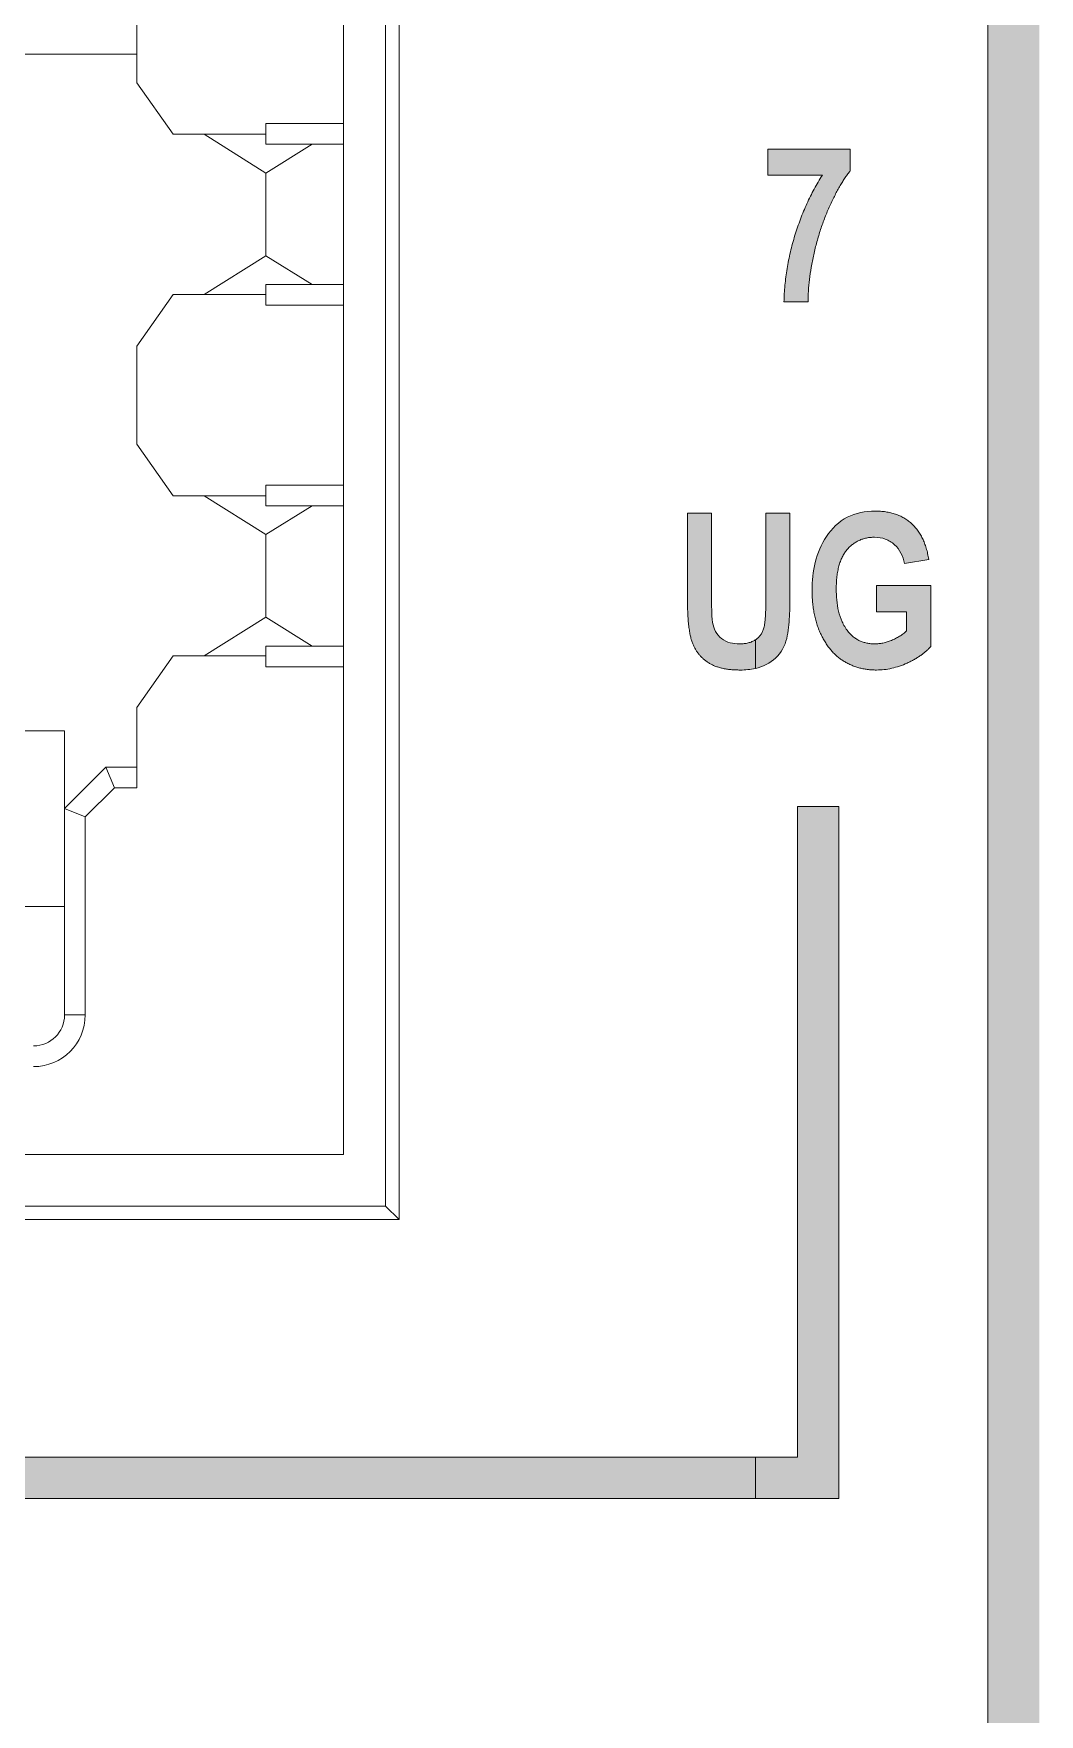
# Model space of a CAD drawing. Extents: x 222 to 1672, y 144 to 807.
# Drawn here: x 461.47 to 471.21, y 394.12 to 410.39 of the extents above; entities that cross this region are included whole.
import ezdxf

# ---------------------------------------------------------------- set-up
doc = ezdxf.new("R2010")
doc.units = 0
doc.header["$LTSCALE"] = 2
doc.header["$MEASUREMENT"] = 0
doc.layers.get('0').update_dxf_attribs({"linetype": 'CONTINUOUS'})
doc.layers.add('DIM', color=7, linetype='CONTINUOUS')

msp = doc.modelspace()

# ---------------------------------------------------------------- hatches: boundary and pattern name
at = {"layer": 'DIM', "lineweight": 5}
for points in [[(470.71272, 463.32772), (470.71272, 393.826), (468.46272, 391.576), (468.46272, 390.86889), (471.21272, 393.61889), (471.21272, 463.53483), (468.46272, 466.28483), (468.46272, 465.57772)], [(468.87038, 402.90584), (468.87038, 396.60584), (468.46272, 396.60584), (468.46272, 396.20584), (469.27038, 396.20584), (469.27038, 402.90584)], [(460.62655, 394.40584), (460.62655, 396.20584), (468.46272, 396.20584), (468.46272, 396.60584), (452.46272, 396.60584), (452.46272, 396.20584), (460.22655, 396.20584), (460.22655, 394.40584)]]:
    msp.add_hatch(color=256, dxfattribs=at).paths.add_polyline_path(points, flags=0)
h = msp.add_hatch(color=256, dxfattribs=at)
edge = h.paths.add_edge_path(flags=0)
edge.add_line((468.73922, 407.78881), (468.97298, 407.78881))
edge.add_spline(control_points=[(468.97298, 407.78881), (468.97364, 407.82414), (468.975, 407.89677), (468.98601, 408.00855), (469.00352, 408.12603), (469.02725, 408.24786), (469.0573, 408.3706), (469.09317, 408.49105), (469.1348, 408.60756), (469.17464, 408.70099), (469.20789, 408.77285), (469.23329, 408.82308), (469.25775, 408.87064), (469.2829, 408.91458), (469.30723, 408.95592), (469.33248, 408.99341), (469.35657, 409.02856), (469.37373, 409.05006), (469.38207, 409.06052)], knot_values=[0, 0, 0, 0, 0.15628056, 0.32126988, 0.49640789, 0.68162147, 0.87017598, 1.05521708, 1.23737432, 1.41719611, 1.50434855, 1.58765373, 1.66615383, 1.74092471, 1.81159097, 1.8783185, 1.94083072, 2, 2, 2, 2], weights=[1, 1, 1, 1, 1, 1, 1, 1, 1, 1, 1, 1, 1, 1, 1, 1, 1, 1, 1], degree=3, periodic=0)
edge.add_line((469.38207, 409.06052), (469.38207, 409.26933))
edge.add_line((469.38207, 409.26933), (468.58337, 409.26933))
edge.add_line((468.58337, 409.26933), (468.58337, 409.01608))
edge.add_line((468.58337, 409.01608), (469.11148, 409.01608))
edge.add_spline(control_points=[(469.11148, 409.01608), (469.09769, 408.99418), (469.07005, 408.95028), (469.03193, 408.88209), (468.99522, 408.8124), (468.96084, 408.74064), (468.92897, 408.6667), (468.89869, 408.5911), (468.87122, 408.51328), (468.84517, 408.43416), (468.82233, 408.35386), (468.8018, 408.2733), (468.78409, 408.19272), (468.76956, 408.11198), (468.75764, 408.03128), (468.74855, 407.95047), (468.74192, 407.86967), (468.74012, 407.81571), (468.73922, 407.78881)], knot_values=[0, 0, 0, 0, 0.1196354, 0.2397847, 0.36106052, 0.48380079, 0.60754447, 0.73324035, 0.86024585, 0.98900641, 1.11832543, 1.24609011, 1.37334052, 1.49967113, 1.62531798, 1.75041988, 1.87558508, 2, 2, 2, 2], weights=[1, 1, 1, 1, 1, 1, 1, 1, 1, 1, 1, 1, 1, 1, 1, 1, 1, 1, 1], degree=3, periodic=0)
h = msp.add_hatch(color=256, dxfattribs=at)
edge = h.paths.add_edge_path(flags=0)
edge.add_spline(control_points=[(467.80415, 404.94843), (467.80438, 404.92154), (467.80481, 404.86999), (467.80667, 404.79598), (467.81082, 404.72861), (467.81564, 404.66776), (467.82261, 404.61342), (467.83109, 404.56569), (467.84041, 404.52433), (467.85226, 404.48893), (467.86615, 404.45794), (467.88093, 404.42905), (467.89808, 404.40225), (467.91709, 404.37719), (467.93774, 404.35356), (467.96067, 404.33211), (467.98512, 404.31205), (468.01177, 404.29412), (468.04054, 404.27776), (468.07207, 404.2638), (468.10621, 404.25204), (468.14299, 404.24212), (468.18255, 404.23519), (468.22457, 404.2295), (468.26931, 404.22665), (468.29999, 404.2261), (468.31582, 404.22582)], knot_values=[0, 0, 0, 0, 0.15584796, 0.29880772, 0.42899537, 0.54703305, 0.65257934, 0.7463628, 0.82795178, 0.89806022, 0.9623078, 1.02464577, 1.0859855, 1.14643933, 1.20685024, 1.26758373, 1.32820037, 1.39001746, 1.45347704, 1.51981411, 1.58955658, 1.66259072, 1.74033142, 1.82217221, 1.90823127, 2, 2, 2, 2], weights=[1, 1, 1, 1, 1, 1, 1, 1, 1, 1, 1, 1, 1, 1, 1, 1, 1, 1, 1, 1, 1, 1, 1, 1, 1, 1, 1], degree=3, periodic=0)
edge.add_spline(control_points=[(468.31582, 404.22582), (468.36524, 404.22645), (468.41437, 404.22988), (468.46272, 404.24087)], knot_values=[0, 0, 0, 0, 2, 2, 2, 2], weights=[1, 1, 1, 1], degree=3, periodic=0)
edge.add_line((468.46272, 404.24087), (468.46272, 404.51814))
edge.add_spline(control_points=[(468.46272, 404.51814), (468.46235, 404.5179), (468.45197, 404.51115), (468.42976, 404.49959), (468.3936, 404.4872), (468.353, 404.48043), (468.32457, 404.47954), (468.30973, 404.47907)], knot_values=[0, 0, 0, 0, 0.00446964, 0.12617982, 0.25409812, 0.39271357, 0.54398155, 0.54398155, 0.54398155, 0.54398155], weights=[1, 1, 1, 1, 1, 1, 1, 1], degree=3, periodic=0)
edge.add_spline(control_points=[(468.30973, 404.47907), (468.27892, 404.48009), (468.24819, 404.48201), (468.18904, 404.4982), (468.16079, 404.51148), (468.11173, 404.54923), (468.09191, 404.57337), (468.0625, 404.62725), (468.05439, 404.65664), (468.04796, 404.68666)], knot_values=[0, 0, 0, 0, 0.5, 0.5, 1, 1, 1.5, 1.5, 2, 2, 2, 2], weights=[1, 1, 1, 1, 1, 1, 1, 1, 1, 1], degree=3, periodic=0)
edge.add_spline(control_points=[(468.04796, 404.68666), (468.04137, 404.72742), (468.04048, 404.76858), (468.03841, 404.85088), (468.03824, 404.89205), (468.03792, 404.93321)], knot_values=[0, 0, 0, 0, 1, 1, 2, 2, 2, 2], weights=[1, 1, 1, 1, 1, 1], degree=3, periodic=0)
edge.add_line((468.03792, 404.93321), (468.03792, 405.7453))
edge.add_line((468.03792, 405.7453), (467.80415, 405.7453))
edge.add_line((467.80415, 405.7453), (467.80415, 404.94843))
h = msp.add_hatch(color=256, dxfattribs=at)
edge = h.paths.add_edge_path(flags=0)
edge.add_line((468.46272, 404.51814), (468.46272, 404.24087))
edge.add_spline(control_points=[(468.46272, 404.24087), (468.53556, 404.25742), (468.60355, 404.29156), (468.71228, 404.39216), (468.74975, 404.46046), (468.78281, 404.60135), (468.7882, 404.67295), (468.79647, 404.81641), (468.79727, 404.88848), (468.79766, 404.9606)], knot_values=[0, 0, 0, 0, 0.5, 0.5, 1, 1, 1.5, 1.5, 2, 2, 2, 2], weights=[1, 1, 1, 1, 1, 1, 1, 1, 1, 1], degree=3, periodic=0)
edge.add_line((468.79766, 404.9606), (468.79766, 405.7453))
edge.add_line((468.79766, 405.7453), (468.56389, 405.7453))
edge.add_line((468.56389, 405.7453), (468.56389, 404.91586))
edge.add_spline(control_points=[(468.56389, 404.91586), (468.56383, 404.898), (468.56371, 404.86391), (468.56293, 404.81519), (468.56106, 404.77136), (468.55868, 404.73238), (468.55576, 404.69836), (468.55208, 404.66923), (468.54814, 404.64485), (468.54131, 404.61914), (468.53026, 404.59154), (468.51213, 404.56255), (468.48943, 404.53786), (468.47193, 404.52416), (468.46272, 404.51814)], knot_values=[0.54398155, 0.54398155, 0.54398155, 0.54398155, 0.72606179, 0.89161571, 1.0407173, 1.17339554, 1.28972384, 1.38878517, 1.47280532, 1.54131121, 1.65965079, 1.77446499, 1.88796667, 2, 2, 2, 2], weights=[1, 1, 1, 1, 1, 1, 1, 1, 1, 1, 1, 1, 1, 1, 1], degree=3, periodic=0)
h = msp.add_hatch(color=256, dxfattribs=at)
edge = h.paths.add_edge_path(flags=0)
edge.add_spline(control_points=[(469.01194, 404.99743), (469.01214, 404.97774), (469.01253, 404.93903), (469.01666, 404.88205), (469.02301, 404.827), (469.0318, 404.77386), (469.04293, 404.72258), (469.05709, 404.67345), (469.07342, 404.62611), (469.09258, 404.58092), (469.11391, 404.53814), (469.13663, 404.49767), (469.16169, 404.46023), (469.18838, 404.4255), (469.21697, 404.39366), (469.24695, 404.36417), (469.27951, 404.3382), (469.31313, 404.31422), (469.34876, 404.29363), (469.38551, 404.27513), (469.42392, 404.26012), (469.46343, 404.24746), (469.50435, 404.23778), (469.54664, 404.23072), (469.5903, 404.22684), (469.61979, 404.22617), (469.63471, 404.22582)], knot_values=[0, 0, 0, 0, 0.10586248, 0.20812972, 0.30699782, 0.40377407, 0.49762585, 0.58897695, 0.67852474, 0.76678189, 0.85266493, 0.93549234, 1.01614219, 1.0947114, 1.17082727, 1.24606211, 1.3205315, 1.39454585, 1.4679038, 1.54158766, 1.61554367, 1.68939095, 1.76455257, 1.8414175, 1.91975529, 2, 2, 2, 2], weights=[1, 1, 1, 1, 1, 1, 1, 1, 1, 1, 1, 1, 1, 1, 1, 1, 1, 1, 1, 1, 1, 1, 1, 1, 1, 1, 1], degree=3, periodic=0)
edge.add_spline(control_points=[(469.63471, 404.22582), (469.65962, 404.22668), (469.70963, 404.2284), (469.78453, 404.24134), (469.85907, 404.26295), (469.92028, 404.28737), (469.96785, 404.31025), (470.002, 404.32821), (470.03363, 404.34738), (470.0636, 404.36688), (470.0911, 404.3876), (470.11683, 404.40878), (470.14012, 404.43117), (470.15428, 404.44692), (470.16129, 404.45472)], knot_values=[0, 0, 0, 0, 0.25335512, 0.50879677, 0.77086839, 1.04195438, 1.17817884, 1.30796002, 1.43437963, 1.55435801, 1.67164092, 1.78452914, 1.89332566, 2, 2, 2, 2], weights=[1, 1, 1, 1, 1, 1, 1, 1, 1, 1, 1, 1, 1, 1, 1], degree=3, periodic=0)
edge.add_line((470.16129, 404.45472), (470.16129, 405.044))
edge.add_line((470.16129, 405.044), (469.63532, 405.044))
edge.add_line((469.63532, 405.044), (469.63532, 404.79076))
edge.add_line((469.63532, 404.79076), (469.92753, 404.79076))
edge.add_line((469.92753, 404.79076), (469.92753, 404.60448))
edge.add_spline(control_points=[(469.92753, 404.60448), (469.91641, 404.59516), (469.89416, 404.57651), (469.85815, 404.55186), (469.81983, 404.53039), (469.77969, 404.51252), (469.73914, 404.49742), (469.6986, 404.48718), (469.65899, 404.48034), (469.63271, 404.47949), (469.6198, 404.47907)], knot_values=[0, 0, 0, 0, 0.25655554, 0.51351279, 0.7707208, 1.03267208, 1.29051215, 1.53523005, 1.77164774, 2, 2, 2, 2], weights=[1, 1, 1, 1, 1, 1, 1, 1, 1, 1, 1], degree=3, periodic=0)
edge.add_spline(control_points=[(469.6198, 404.47907), (469.60638, 404.47937), (469.58012, 404.47996), (469.54189, 404.48601), (469.50566, 404.49527), (469.47172, 404.50887), (469.43974, 404.52583), (469.41042, 404.5473), (469.38262, 404.57188), (469.36652, 404.59106), (469.35833, 404.60082)], knot_values=[0, 0, 0, 0, 0.2688966, 0.52619263, 0.77447027, 1.01745404, 1.25782469, 1.49841059, 1.74481302, 2, 2, 2, 2], weights=[1, 1, 1, 1, 1, 1, 1, 1, 1, 1, 1], degree=3, periodic=0)
edge.add_spline(control_points=[(469.35833, 404.60082), (469.33632, 404.63014), (469.31681, 404.66111), (469.28775, 404.72685), (469.27678, 404.76119), (469.25136, 404.86725), (469.24688, 404.94005), (469.24571, 405.01265)], knot_values=[0, 0, 0, 0, 0.5, 0.5, 1, 1, 2, 2, 2, 2], weights=[1, 1, 1, 1, 1, 1, 1, 1], degree=3, periodic=0)
edge.add_spline(control_points=[(469.24571, 405.01265), (469.24596, 405.03306), (469.24643, 405.07251), (469.25137, 405.12976), (469.25948, 405.18295), (469.27063, 405.23214), (469.28495, 405.27731), (469.30243, 405.31855), (469.3236, 405.35564), (469.34769, 405.38875), (469.37459, 405.4176), (469.4033, 405.44293), (469.43431, 405.46392), (469.46705, 405.48157), (469.502, 405.49485), (469.53879, 405.50471), (469.5776, 405.51059), (469.60415, 405.51122), (469.61767, 405.51154)], knot_values=[0, 0, 0, 0, 0.17399662, 0.33641529, 0.48964992, 0.63260915, 0.76616505, 0.89331807, 1.01385877, 1.12965585, 1.2417193, 1.34966746, 1.45552097, 1.56043645, 1.66618378, 1.77365915, 1.88478645, 2, 2, 2, 2], weights=[1, 1, 1, 1, 1, 1, 1, 1, 1, 1, 1, 1, 1, 1, 1, 1, 1, 1, 1], degree=3, periodic=0)
edge.add_spline(control_points=[(469.61767, 405.51154), (469.65281, 405.51092), (469.6879, 405.50608), (469.75352, 405.48154), (469.78391, 405.46284), (469.8618, 405.39256), (469.89097, 405.32621), (469.90805, 405.25829)], knot_values=[0, 0, 0, 0, 0.5, 0.5, 1, 1, 2, 2, 2, 2], weights=[1, 1, 1, 1, 1, 1, 1, 1], degree=3, periodic=0)
edge.add_line((469.90805, 405.25829), (470.14181, 405.29725))
edge.add_spline(control_points=[(470.14181, 405.29725), (470.13839, 405.31587), (470.13169, 405.35222), (470.11809, 405.40482), (470.10096, 405.45364), (470.08152, 405.49932), (470.05868, 405.54123), (470.03301, 405.57992), (470.00437, 405.6151), (469.97258, 405.64657), (469.93791, 405.67437), (469.90075, 405.69891), (469.86069, 405.71932), (469.81789, 405.73578), (469.77248, 405.74887), (469.72432, 405.75826), (469.6734, 405.76379), (469.63858, 405.76445), (469.62071, 405.76478)], knot_values=[0, 0, 0, 0, 0.14652122, 0.28619339, 0.4201086, 0.54678368, 0.67017378, 0.7891405, 0.90582606, 1.02081734, 1.13479784, 1.24941012, 1.36500364, 1.48215372, 1.60398592, 1.73047816, 1.86165311, 2, 2, 2, 2], weights=[1, 1, 1, 1, 1, 1, 1, 1, 1, 1, 1, 1, 1, 1, 1, 1, 1, 1, 1], degree=3, periodic=0)
edge.add_spline(control_points=[(469.62071, 405.76478), (469.5277, 405.76373), (469.43442, 405.74757), (469.27027, 405.66267), (469.20175, 405.59609), (469.09999, 405.44287), (469.0633, 405.35623), (469.0201, 405.17989), (469.01285, 405.08921), (469.01194, 404.99743)], knot_values=[0, 0, 0, 0, 0.5, 0.5, 1, 1, 1.5, 1.5, 2, 2, 2, 2], weights=[1, 1, 1, 1, 1, 1, 1, 1, 1, 1], degree=3, periodic=0)

# ---------------------------------------------------------------- linework, layer by layer
at = {"linetype": 'Continuous', "lineweight": 5}
for p, q in [((470.71272, 463.32773), (470.71272, 393.826)), ((464.88272, 442.73686), (464.88272, 399.03686)), ((465.01374, 398.90584), (465.01374, 442.86788)), ((464.47398, 409.51684), (464.47398, 411.25684)), ((462.47398, 409.91184), (462.47398, 410.86184)), ((460.65398, 410.18684), (462.47398, 410.18684)), ((462.47398, 409.91184), (462.82398, 409.41184)), ((463.72398, 409.41184), (462.82398, 409.41184)), ((463.12398, 409.41184), (463.72398, 409.03684)), ((463.72398, 409.51684), (464.47398, 409.51684)), ((463.72398, 409.41184), (463.72398, 409.51684)), ((463.72398, 409.41184), (463.72398, 409.31684)), ((464.47398, 409.51684), (464.47398, 409.31684)), ((464.47398, 409.31684), (463.72398, 409.31684)), ((463.72398, 409.03684), (464.17197, 409.31684)), ((464.47398, 407.95684), (464.47398, 409.31684)), ((468.58337, 409.26933), (469.38207, 409.26933)), ((468.58337, 409.01608), (468.58337, 409.26933)), ((469.38207, 409.26933), (469.38207, 409.06052)), ((463.72398, 409.03684), (463.72398, 408.23684)), ((469.11148, 409.01608), (468.58337, 409.01608)), ((463.72398, 408.23684), (463.12398, 407.86184)), ((464.17199, 407.95684), (463.72398, 408.23684)), ((463.72398, 407.95684), (463.72398, 407.86184)), ((464.47398, 407.95684), (463.72398, 407.95684)), ((464.47398, 407.95684), (464.47398, 407.75684)), ((462.82398, 407.86184), (462.47398, 407.36184)), ((463.72398, 407.86184), (462.82398, 407.86184)), ((463.72398, 407.75684), (463.72398, 407.86184)), ((463.72398, 407.75684), (464.47398, 407.75684)), ((464.47398, 406.01684), (464.47398, 407.75684)), ((468.97298, 407.78881), (468.73922, 407.78881)), ((462.47398, 406.41184), (462.47398, 407.36184)), ((462.47398, 406.41184), (462.82398, 405.91184)), ((463.72398, 406.01684), (464.47398, 406.01684)), ((463.72398, 405.91184), (463.72398, 406.01684)), ((464.47398, 406.01684), (464.47398, 405.81684)), ((463.72398, 405.91184), (462.82398, 405.91184)), ((463.12398, 405.91184), (463.72398, 405.53684)), ((463.72398, 405.91184), (463.72398, 405.81684)), ((464.47398, 405.81684), (463.72398, 405.81684)), ((463.72398, 405.53684), (464.17197, 405.81684)), ((464.47398, 404.45684), (464.47398, 405.81684)), ((467.80415, 405.7453), (468.03792, 405.7453)), ((467.80415, 404.94843), (467.80415, 405.7453)), ((468.03792, 405.7453), (468.03792, 404.93321)), ((468.56389, 405.7453), (468.79766, 405.7453)), ((468.56389, 404.91586), (468.56389, 405.7453)), ((468.79766, 405.7453), (468.79766, 404.9606)), ((463.72398, 405.53684), (463.72398, 404.73684)), ((470.14181, 405.29725), (469.90805, 405.25829)), ((469.63532, 405.04401), (470.16129, 405.04401)), ((469.63532, 404.79076), (469.63532, 405.04401)), ((470.16129, 405.04401), (470.16129, 404.45472)), ((463.72398, 404.73684), (463.12398, 404.36184)), ((464.17199, 404.45684), (463.72398, 404.73684)), ((469.92753, 404.79076), (469.63532, 404.79076)), ((469.92753, 404.60448), (469.92753, 404.79076)), ((468.46272, 404.24087), (468.46272, 404.51814)), ((462.82398, 404.36184), (462.47398, 403.86184)), ((463.72398, 404.36184), (462.82398, 404.36184)), ((463.72398, 404.45684), (463.72398, 404.36184)), ((464.47398, 404.45684), (463.72398, 404.45684)), ((463.72398, 404.25684), (463.72398, 404.36184)), ((464.47398, 404.45684), (464.47398, 404.25684)), ((463.72398, 404.25684), (464.47398, 404.25684)), ((464.47398, 404.25684), (464.47398, 399.53684)), ((462.47398, 403.86184), (462.47398, 403.08684)), ((456.61935, 403.63684), (461.77398, 403.63684)), ((461.77398, 402.88684), (461.77398, 403.63684)), ((462.17398, 403.28684), (461.77398, 402.88684)), ((462.17398, 403.28684), (462.25682, 403.08684)), ((462.47398, 403.28684), (462.17398, 403.28684)), ((462.25682, 403.08684), (461.97398, 402.804)), ((462.47398, 403.08684), (462.25682, 403.08684)), ((461.77398, 402.88684), (461.97398, 402.804)), ((461.77398, 402.88684), (461.77398, 400.88684)), ((469.27038, 402.90584), (468.87038, 402.90584)), ((468.87038, 402.90584), (468.87038, 396.60584)), ((469.27038, 396.20584), (469.27038, 402.90584)), ((461.97398, 402.804), (461.97398, 400.88684)), ((461.77398, 401.93684), (456.07398, 401.93684)), ((461.97398, 400.88684), (461.77398, 400.88684)), ((464.47398, 399.53684), (453.97398, 399.53684)), ((464.88272, 399.03686), (453.38272, 399.03686)), ((464.88272, 399.03686), (465.01374, 398.90584)), ((453.2517, 398.90584), (465.01374, 398.90584)), ((468.46272, 396.60584), (452.46272, 396.60584)), ((468.87038, 396.60584), (468.46272, 396.60584)), ((468.46272, 396.20584), (468.46272, 396.60584)), ((460.62655, 396.20584), (468.46272, 396.20584)), ((468.46272, 396.20584), (469.27038, 396.20584))]:
    msp.add_line(p, q, dxfattribs=at)
for radius in [0.5, 0.3]:
    msp.add_arc((461.47398, 400.88684), radius, 270, 0, dxfattribs=at)
for points, knots in [([(469.38207, 409.06052), (469.37373, 409.05006), (469.35657, 409.02856), (469.33248, 408.99341), (469.30723, 408.95592), (469.2829, 408.91458), (469.25775, 408.87064), (469.23329, 408.82308), (469.20789, 408.77285), (469.17464, 408.70099), (469.1348, 408.60756), (469.09317, 408.49105), (469.0573, 408.3706), (469.02725, 408.24786), (469.00352, 408.12603), (468.98601, 408.00855), (468.975, 407.89677), (468.97364, 407.82414), (468.97298, 407.78881)], [0, 0, 0, 0, 0.029584639, 0.060840752, 0.094204514, 0.129537643, 0.166923087, 0.206173137, 0.247825724, 0.291401943, 0.381312841, 0.472391462, 0.564912008, 0.659189264, 0.751796057, 0.839365058, 0.921859718, 1, 1, 1, 1]), ([(468.73922, 407.78881), (468.74012, 407.81571), (468.74192, 407.86967), (468.74855, 407.95047), (468.75764, 408.03128), (468.76956, 408.11198), (468.78409, 408.19272), (468.8018, 408.2733), (468.82233, 408.35386), (468.84517, 408.43416), (468.87122, 408.51328), (468.89869, 408.5911), (468.92897, 408.6667), (468.96084, 408.74064), (468.99522, 408.8124), (469.03193, 408.88209), (469.07005, 408.95028), (469.09769, 408.99418), (469.11148, 409.01608)], [0, 0, 0, 0, 0.06220746, 0.12479006, 0.18734101, 0.25016443, 0.31332974, 0.37695495, 0.44083729, 0.5054968, 0.56987708, 0.63337983, 0.69622776, 0.75809961, 0.81946974, 0.88010765, 0.9401823, 1, 1, 1, 1]), ([(469.01194, 404.99743), (469.01285, 405.08921), (469.0201, 405.17989), (469.0633, 405.35623), (469.09999, 405.44287), (469.20175, 405.59609), (469.27027, 405.66267), (469.43442, 405.74757), (469.5277, 405.76373), (469.62071, 405.76478)], [0, 0, 0, 0, 0.25, 0.25, 0.5, 0.5, 0.75, 0.75, 1, 1, 1, 1]), ([(469.62071, 405.76478), (469.63858, 405.76445), (469.6734, 405.76379), (469.72432, 405.75826), (469.77248, 405.74887), (469.81789, 405.73578), (469.86069, 405.71932), (469.90075, 405.69891), (469.93791, 405.67437), (469.97258, 405.64657), (470.00437, 405.6151), (470.03301, 405.57992), (470.05868, 405.54123), (470.08152, 405.49932), (470.10096, 405.45364), (470.11809, 405.40482), (470.13169, 405.35222), (470.13839, 405.31587), (470.14181, 405.29725)], [0, 0, 0, 0, 0.06917345, 0.13476092, 0.19800704, 0.25892314, 0.31749818, 0.37529494, 0.43260108, 0.48959133, 0.54708697, 0.60542975, 0.66491311, 0.72660816, 0.7899457, 0.8569033, 0.92673939, 1, 1, 1, 1]), ([(469.61767, 405.51154), (469.60415, 405.51122), (469.5776, 405.51059), (469.53879, 405.50471), (469.502, 405.49485), (469.46705, 405.48157), (469.43431, 405.46392), (469.4033, 405.44293), (469.37459, 405.4176), (469.34769, 405.38875), (469.3236, 405.35564), (469.30243, 405.31855), (469.28495, 405.27731), (469.27063, 405.23214), (469.25948, 405.18295), (469.25137, 405.12976), (469.24643, 405.07251), (469.24596, 405.03306), (469.24571, 405.01265)], [0, 0, 0, 0, 0.05760677, 0.11317043, 0.16690811, 0.21978178, 0.27223951, 0.32516627, 0.37914035, 0.43517208, 0.49307062, 0.55334096, 0.61691748, 0.68369543, 0.75517504, 0.83179236, 0.91300169, 1, 1, 1, 1]), ([(469.90805, 405.25829), (469.89097, 405.32621), (469.8618, 405.39256), (469.78391, 405.46284), (469.75352, 405.48154), (469.6879, 405.50608), (469.65281, 405.51092), (469.61767, 405.51154)], [0, 0, 0, 0, 0.5, 0.5, 0.75, 0.75, 1, 1, 1, 1]), ([(469.63471, 404.22582), (469.61979, 404.22617), (469.5903, 404.22684), (469.54664, 404.23072), (469.50435, 404.23778), (469.46343, 404.24746), (469.42392, 404.26012), (469.38551, 404.27513), (469.34876, 404.29363), (469.31313, 404.31422), (469.27951, 404.3382), (469.24695, 404.36417), (469.21697, 404.39366), (469.18838, 404.4255), (469.16169, 404.46023), (469.13663, 404.49767), (469.11391, 404.53814), (469.09258, 404.58092), (469.07342, 404.62611), (469.05709, 404.67345), (469.04293, 404.72258), (469.0318, 404.77386), (469.02301, 404.827), (469.01666, 404.88205), (469.01253, 404.93903), (469.01214, 404.97774), (469.01194, 404.99743)], [0, 0, 0, 0, 0.04012236, 0.07929125, 0.11772372, 0.15530453, 0.19222816, 0.22920617, 0.2660481, 0.30272708, 0.33973425, 0.37696894, 0.41458637, 0.4526443, 0.49192891, 0.53225383, 0.57366753, 0.61660906, 0.66073763, 0.70551152, 0.75118708, 0.79811297, 0.84650109, 0.89593514, 0.94706876, 1, 1, 1, 1]), ([(469.24571, 405.01265), (469.24688, 404.94005), (469.25136, 404.86725), (469.27678, 404.76119), (469.28775, 404.72685), (469.31681, 404.66111), (469.33632, 404.63014), (469.35833, 404.60082)], [0, 0, 0, 0, 0.5, 0.5, 0.75, 0.75, 1, 1, 1, 1]), ([(468.31582, 404.22582), (468.29999, 404.2261), (468.26931, 404.22665), (468.22457, 404.2295), (468.18255, 404.23519), (468.14299, 404.24212), (468.10621, 404.25204), (468.07207, 404.2638), (468.04054, 404.27776), (468.01177, 404.29412), (467.98512, 404.31205), (467.96067, 404.33211), (467.93774, 404.35356), (467.91709, 404.37719), (467.89808, 404.40225), (467.88093, 404.42905), (467.86615, 404.45794), (467.85226, 404.48893), (467.84041, 404.52433), (467.83109, 404.56569), (467.82261, 404.61342), (467.81564, 404.66776), (467.81082, 404.72861), (467.80667, 404.79598), (467.80481, 404.86999), (467.80438, 404.92154), (467.80415, 404.94843)], [0, 0, 0, 0, 0.04588437, 0.0889139, 0.12983429, 0.16870464, 0.20522171, 0.24009294, 0.27326148, 0.30499127, 0.33589981, 0.36620814, 0.39657488, 0.42678034, 0.45700725, 0.48767712, 0.5188461, 0.55096989, 0.58602411, 0.6268186, 0.67371033, 0.72648348, 0.78550232, 0.85059614, 0.92207602, 1, 1, 1, 1]), ([(468.03792, 404.93321), (468.03824, 404.89205), (468.03841, 404.85088), (468.04048, 404.76858), (468.04137, 404.72742), (468.04796, 404.68666)], [0, 0, 0, 0, 0.5, 0.5, 1, 1, 1, 1]), ([(468.79766, 404.9606), (468.79727, 404.88848), (468.79647, 404.81641), (468.7882, 404.67295), (468.78281, 404.60135), (468.74975, 404.46046), (468.71228, 404.39216), (468.60355, 404.29156), (468.53556, 404.25742), (468.46272, 404.24087)], [0, 0, 0, 0, 0.25, 0.25, 0.5, 0.5, 0.75, 0.75, 1, 1, 1, 1]), ([(468.46272, 404.51814), (468.47193, 404.52416), (468.48943, 404.53786), (468.51213, 404.56255), (468.53026, 404.59154), (468.54131, 404.61914), (468.54814, 404.64485), (468.55208, 404.66923), (468.55576, 404.69836), (468.55868, 404.73238), (468.56106, 404.77136), (468.56293, 404.81519), (468.56371, 404.86391), (468.56383, 404.898), (468.56389, 404.91586)], [0.271990774, 0.271990774, 0.271990774, 0.271990774, 0.32800744, 0.384758278, 0.44216538, 0.501335167, 0.535588115, 0.577598191, 0.627128853, 0.685293004, 0.751632123, 0.826182922, 0.908959879, 1, 1, 1, 1]), ([(468.04796, 404.68666), (468.05439, 404.65664), (468.0625, 404.62725), (468.09191, 404.57337), (468.11173, 404.54923), (468.16079, 404.51148), (468.18904, 404.4982), (468.24819, 404.48201), (468.27892, 404.48009), (468.30973, 404.47907)], [0, 0, 0, 0, 0.25, 0.25, 0.5, 0.5, 0.75, 0.75, 1, 1, 1, 1]), ([(468.30973, 404.47907), (468.32457, 404.47954), (468.353, 404.48043), (468.3936, 404.4872), (468.42976, 404.49959), (468.45197, 404.51115), (468.46235, 404.5179), (468.46272, 404.51814)], [0, 0, 0, 0, 0.075633988, 0.144941716, 0.208900866, 0.269755953, 0.271990774, 0.271990774, 0.271990774, 0.271990774]), ([(469.35833, 404.60082), (469.36652, 404.59106), (469.38262, 404.57188), (469.41042, 404.5473), (469.43974, 404.52583), (469.47172, 404.50887), (469.50566, 404.49527), (469.54189, 404.48601), (469.58012, 404.47996), (469.60638, 404.47937), (469.6198, 404.47907)], [0, 0, 0, 0, 0.12759349, 0.25079471, 0.37108766, 0.49127298, 0.61276486, 0.73690368, 0.8655517, 1, 1, 1, 1]), ([(469.6198, 404.47907), (469.63271, 404.47949), (469.65899, 404.48034), (469.6986, 404.48718), (469.73914, 404.49742), (469.77969, 404.51252), (469.81983, 404.53039), (469.85815, 404.55186), (469.89416, 404.57651), (469.91641, 404.59516), (469.92753, 404.60448)], [0, 0, 0, 0, 0.11417613, 0.23238497, 0.35474393, 0.48366396, 0.6146396, 0.7432436, 0.87172223, 1, 1, 1, 1]), ([(470.16129, 404.45472), (470.15428, 404.44692), (470.14012, 404.43117), (470.11683, 404.40878), (470.0911, 404.3876), (470.0636, 404.36688), (470.03363, 404.34738), (470.002, 404.32821), (469.96785, 404.31025), (469.92028, 404.28737), (469.85907, 404.26295), (469.78453, 404.24134), (469.70963, 404.2284), (469.65962, 404.22668), (469.63471, 404.22582)], [0, 0, 0, 0, 0.05333717, 0.10773543, 0.16417954, 0.22282099, 0.28281018, 0.34601999, 0.41091058, 0.47902281, 0.61456581, 0.74560161, 0.87332244, 1, 1, 1, 1])]:
    msp.add_open_spline(points, degree=3, knots=knots, dxfattribs=at)
msp.add_open_spline([(468.46272, 404.24087), (468.41437, 404.22988), (468.36524, 404.22645), (468.31582, 404.22582)], degree=3, dxfattribs=at)

doc.saveas('drawing.dxf')
